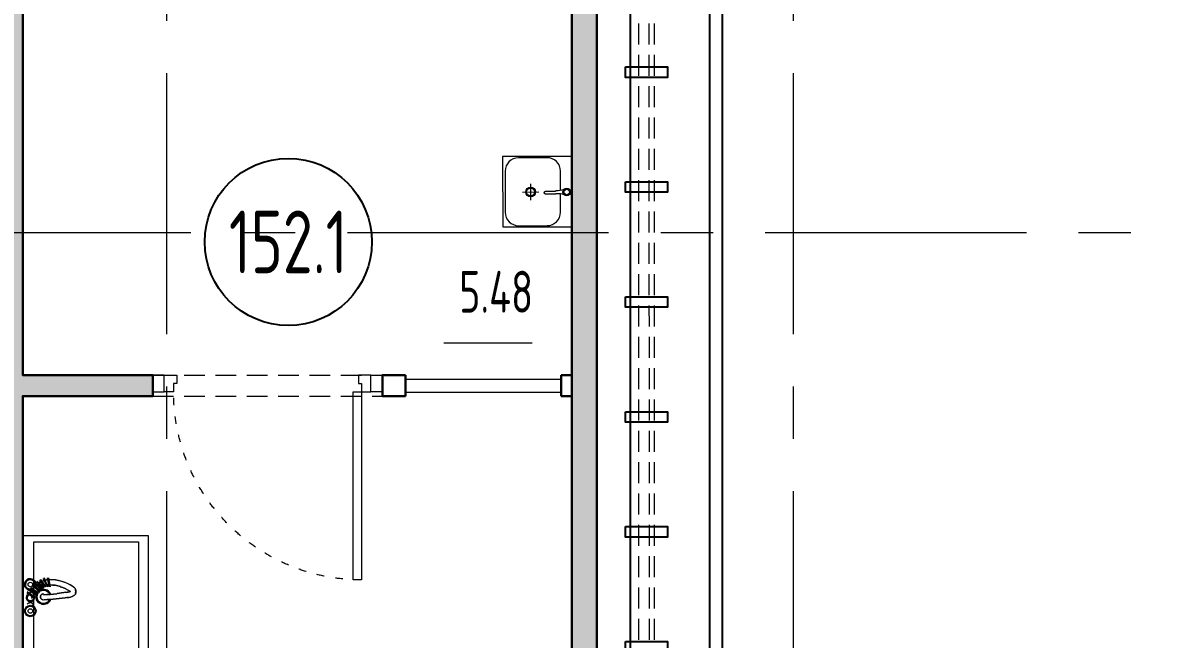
# Model space of a CAD drawing. Header units: millimetres. Extents: x -265044 to 366616, y 0 to 292181.
# Drawn here: x -203923 to -198500, y 113653 to 116605 of the extents above; entities that cross this region are included whole.
import ezdxf
from ezdxf import colors
from ezdxf.entities.mleader import LeaderData, LeaderLine
from ezdxf.enums import TextEntityAlignment as Align
from ezdxf.math import Vec2, Vec3

# ---------------------------------------------------------------- set-up
doc = ezdxf.new("R2010")
doc.units = ezdxf.units.MM
doc.header["$MEASUREMENT"] = 0
for name, pattern in [('ACAD_ISO03W100', [30, 12, -18]), ('ADSK_Штриховая_ш2 п1', [3, 2, -1]), ('CENTER', [2, 1.25, -0.25, 0.25, -0.25])]:
    doc.linetypes.add(name, pattern=pattern)
doc.layers.get('0').update_dxf_attribs({"color": 250, "lineweight": 9})
for name, color, linetype, lineweight in [('АР_Двери', 5, 'Continuous', 18), ('АР_Маркер экспликации', 239, 'Continuous', 13), ('АР_Номер помещения', 1, 'Continuous', 25), ('АР_Оси', 193, 'Continuous', 9), ('АР_Отметки', 250, 'Continuous', 15), ('АР_Перегородки газоблок', 165, 'Continuous', 30), ('АР_Перегородки газоблок_Штрих', 165, 'Continuous', 5), ('АР_Помещения_площадь', 19, 'Continuous', 9), ('АР_тонкая линия', 250, 'Continuous', 0), ('Оборудование пищеблок', 250, 'Continuous', 5), ('ТХ_пищеблок', 30, 'Continuous', 20)]:
    doc.layers.add(name, color=color, linetype=linetype, lineweight=lineweight)
doc.layers.add('ТХ_сантехника', color=253, linetype='Continuous')
doc.styles.add('ISOCPEUR', font='isocpeur.ttf', dxfattribs={"width": 0.7})
doc.styles.get("Standard").update_dxf_attribs({"font": 'isocpeur.ttf'})

# ---------------------------------------------------------------- blocks, each defined once
blk = doc.blocks.new('*U292')
at = {"layer": 'АР_Номер помещения', "color": 8}
blk.add_circle((-3842.8, -2609.1), 400, dxfattribs=at)
at = {"layer": 'АР_Помещения_площадь', "color": 8}
blk.add_line((-2675.5, -3094.3), (-3097.8, -3094.3), dxfattribs=at)
at = {"color": 8, "style": 'ISOCPEUR', "width": 0.7, "flags": 1}
blk.add_attdef('КАТЕГОРИЯ', (-499.2, -2092.2), '', height=250, dxfattribs=at)
at = {"layer": 'АР_Номер помещения', "color": 8, "style": 'ISOCPEUR', "width": 0.7}
blk.add_attdef('НОМЕР_ПОМЕЩЕНИЯ', text='', height=300, dxfattribs=at).set_placement((-3842.8, -2609.1), align=Align.MIDDLE_CENTER)
at = {"layer": 'АР_Помещения_площадь', "color": 8, "lineweight": 30, "width": 0.7, "flags": 104}
blk.add_attdef('ИМЯ_ПОМЕЩЕНИЯ', text='', height=100, dxfattribs=at).set_placement((157.6, 1217.1), align=Align.MIDDLE_CENTER)
at = {"layer": 'АР_Помещения_площадь', "color": 8, "style": 'ISOCPEUR', "width": 0.7}
blk.add_attdef('ПЛОЩАДЬ_ПОМЕЩЕНИЯ', text='', height=200, dxfattribs=at).set_placement((-2670.6, -2847.8), align=Align.MIDDLE_RIGHT)
blk = doc.blocks.new('раковина столовая 2')
at = {"color": 8}
for points in [[(970111.9, -22806.1), (970111.9, -17235.9), (969511.9, -17235.9), (969511.9, -22806.1)], [(969571.9, -22746.1), (969571.9, -17314), (969951.9, -17314), (969951.9, -22746.1)], [(969974.7, -17564), (969774.7, -17564), (969774.7, -17614), (969974.7, -17614)], [(969974.7, -18114), (969774.7, -18114), (969774.7, -18164), (969974.7, -18164)], [(969974.7, -18664), (969774.7, -18664), (969774.7, -18714), (969974.7, -18714)], [(969974.7, -19214), (969774.7, -19214), (969774.7, -19264), (969974.7, -19264)], [(969974.7, -19764), (969774.7, -19764), (969774.7, -19814), (969974.7, -19814)], [(969974.7, -20314), (969774.7, -20314), (969774.7, -20364), (969974.7, -20364)], [(969974.7, -20864), (969774.7, -20864), (969774.7, -20914), (969974.7, -20914)], [(969974.7, -21414), (969774.7, -21414), (969774.7, -21464), (969974.7, -21464)], [(969974.7, -21964), (969774.7, -21964), (969774.7, -22014), (969974.7, -22014)], [(969974.7, -22514), (969774.7, -22514), (969774.7, -22564), (969974.7, -22564)]]:
    blk.add_lwpolyline(points, close=True, dxfattribs=at)
blk = doc.blocks.new('*U1234')
at = {"color": 8}
for points in [[(0, 0), (0, -80), (55, -80), (55, 0), (0, 0)], [(55, -80), (55, 0), (115, 0), (115, -40), (100, -40), (100, -80), (55, -80)], [(1045, -80), (1045, 0), (985, 0), (985, -40), (1000, -40), (1000, -80), (1045, -80)], [(1100, 0), (1100, -80), (1045, -80), (1045, 0), (1100, 0)]]:
    blk.add_lwpolyline(points, dxfattribs=at)
blk.add_lwpolyline([(100, -80), (100, -980), (140, -980), (140, -80)], close=True, dxfattribs=at)
at = {"color": 8, "linetype": 'ACAD_ISO03W100', "ltscale": 3}
blk.add_arc((100, -80), 900, 270, 0, dxfattribs=at)
blk = doc.blocks.new('A$C8adc73d5')
at = {"layer": 'Оборудование пищеблок', "color": 8}
for points in [[(1750, 0), (0, 0), (0, 600), (1750, 600)], [(570.1, 51.5), (40.1, 51.5), (40.1, 551.5), (570.1, 551.5)], [(1148.2, 46.9), (618.2, 46.9), (618.2, 546.9), (1148.2, 546.9)], [(1719.4, 46.3), (1189.4, 46.3), (1189.4, 546.3), (1719.4, 546.3)]]:
    blk.add_lwpolyline(points, close=True, dxfattribs=at)
blk = doc.blocks.new('_DotSmall')
at = {"color": 8, "linetype": 'ByBlock', "const_width": 0.5}
blk.add_lwpolyline([(-0.0625, 0, 1), (0.0625, 0, 1)], format="xyb", close=True, dxfattribs=at)

msp = doc.modelspace()

# ---------------------------------------------------------------- hatches: boundary and pattern name
at = {"layer": 'АР_Перегородки газоблок_Штрих', "ltscale": 100}
h = msp.add_hatch(dxfattribs=at)
h.set_pattern_fill('AR-CONC', color=8, scale=30)
h.set_pattern_definition([(50, (0, 0), (215.17805, -18.82564), [22.5, -247.5]), (355, (0, 0), (-41.6254, 225.65764), [18, -198]), (100.45144, (17.93, -1.57), (173.55265, 206.832), [19.12206, -210.34263]), (46.1842, (0, 60), (320.1724, -49.65578), [33.75, -371.25]), (96.63564, (26.68, 55.86), (280.3986, 292.2356), [28.6831, -315.51413]), (351.18416, (0, 60), (280.3986, 292.2356), [27, -297]), (21, (30, 45), (179.07212, -120.78567), [22.5, -247.5]), (326, (30, 45), (72.9946, 217.54501), [18, -198]), (71.45144, (44.92, 34.93), (252.06671, 96.75935), [19.12206, -210.34263]), (37.5, (0, 0), (3.647957, 99.868156), [0, -195.6, 0, -201, 0, -198.75]), (7.5, (0, 0), (78.92086, 118.323514), [0, -114.6, 0, -191.1, 0, -75.75]), (327.5, (-66.9, 0), (160.14673, -6.766462), [0, -75, 0, -234, 0, -310.5]), (317.5, (-96.9, 0), (174.95585, 30.031495), [0, -97.5, 0, -155.4, 0, -220.5])])
h.paths.add_polyline_path([(-201173.8, 118370.9), (-201173.6, 118400.7), (-200433.9, 118400.7), (-200433.9, 118520.7), (-201293.4, 118520.6), (-201293.4, 115964.6), (-201293.3, 115964.6), (-201292.7, 115627.6), (-201293.4, 115627.6), (-201293.4, 115600.7), (-201173.8, 115600.7)])
h.paths.add_polyline_path([(-201173.8, 115600.7), (-201293.4, 115600.7), (-201293.4, 115007.2), (-201293.4, 112600.7), (-201173.4, 112600.7), (-201173.4, 112680.7), (-200433.9, 112680.7), (-200433.9, 112800.7), (-200573.8, 112800.7), (-200573.8, 112800.7), (-201173.8, 112800.7)])
h.paths.add_polyline_path([(-200433.9, 112520.7), (-201173.4, 112520.7), (-201173.4, 112600.7), (-201293.4, 112600.7), (-201293.4, 110702.5), (-201173.4, 110702.5), (-201173.4, 112400.7), (-200433.9, 112400.7), (-200433.9, 112400.7)])
h = msp.add_hatch(dxfattribs=at)
h.set_pattern_fill('AR-CONC', color=8, scale=30)
h.set_pattern_definition([(50, (0.09, 1576.72), (215.17805, -18.82564), [22.5, -247.5]), (355, (0.09, 1576.72), (-41.6254, 225.65764), [18, -198]), (100.45144, (18.02, 1575.15), (173.55265, 206.832), [19.12206, -210.34263]), (46.1842, (0.09, 1636.72), (320.1724, -49.65578), [33.75, -371.25]), (96.63564, (26.77, 1632.6), (280.3986, 292.2356), [28.6831, -315.51413]), (351.18416, (0.09, 1636.72), (280.3986, 292.2356), [27, -297]), (21, (30.1, 1621.72), (179.07212, -120.78567), [22.5, -247.5]), (326, (30.1, 1621.72), (72.9946, 217.54501), [18, -198]), (71.45144, (45.02, 1611.66), (252.06671, 96.75935), [19.12206, -210.34263]), (37.5, (0.09, 1576.72), (3.647957, 99.868156), [0, -195.6, 0, -201, 0, -198.75]), (7.5, (0.09, 1576.72), (78.92086, 118.323514), [0, -114.6, 0, -191.1, 0, -75.75]), (327.5, (-66.81, 1576.72), (160.14673, -6.766462), [0, -75, 0, -234, 0, -310.5]), (317.5, (-96.8, 1576.72), (174.95585, 30.031495), [0, -97.5, 0, -155.4, 0, -220.5])])
h.paths.add_polyline_path([(-201293.3, 117094.4), (-201947.8, 117094.3), (-201947.8, 116994.3), (-201293.3, 116994.4)])
h.paths.add_polyline_path([(-203077.8, 117094.3), (-204022.7, 117094.3), (-204022.7, 114793.8), (-205930.8, 114793.8), (-205930.8, 114693.8), (-204022.7, 114693.8), (-204022.7, 112500.4), (-206033.9, 112500.7), (-206033.9, 112400.7), (-203922.6, 112400.4), (-203922.7, 114817.8), (-203300.3, 114817.8), (-203300.3, 114917.8), (-203922.6, 114917.8), (-203922.6, 116994.3), (-203077.8, 116994.3)])

# ---------------------------------------------------------------- linework, layer by layer
at = {"layer": 'АР_Оси', "color": 8, "linetype": 'CENTER', "ltscale": 1000}
for p, q in [((-203233.9, 134363.2), (-203233.8, 80207.5)), ((-200233.9, 134363.2), (-200233.9, 78630.8)), ((-224367.6, 115600.7), (-141189.2, 115600.7))]:
    msp.add_line(p, q, dxfattribs=at)
at = {"layer": 'АР_Перегородки газоблок', "color": 8, "lineweight": 13, "ltscale": 100}
for p, q in [((-202091.9, 114897.8, 0), (-201341.9, 114897.8, 0)), ((-201344.2, 114835.3, 0), (-202091.9, 114835.3, 0))]:
    msp.add_line(p, q, dxfattribs=at)
at = {"layer": 'АР_Перегородки газоблок', "color": 8, "ltscale": 100}
for points in [[(-201293.4, 115007.2), (-201293.4, 118520.6), (-200433.9, 118520.7)], [(-201173.6, 112800.7), (-201173.6, 118400.7)], [(-201293.4, 109734.7), (-201293.4, 115007.2)]]:
    msp.add_lwpolyline(points, dxfattribs=at)
at = {"layer": 'АР_Перегородки газоблок', "color": 8, "ltscale": 100, "elevation": 0}
for points in [[(-203922.7, 116994.3), (-203922.7, 114917.8), (-203300.3, 114917.8), (-203300.3, 114817.8)], [(-202090.8, 114917.8), (-202200.3, 114917.8), (-202200.3, 114817.8)], [(-202090.8, 114917.8), (-202090.8, 114817.8)], [(-201344.2, 114917.8), (-201344.2, 114817.8)], [(-201344.2, 114917.8), (-201293.4, 114917.8)], [(-203922.7, 112400.4), (-203922.7, 114817.8), (-203300.3, 114817.8)], [(-202200.3, 114817.8), (-202090.8, 114817.8)], [(-201344.2, 114817.8), (-201293.4, 114817.8)]]:
    msp.add_lwpolyline(points, dxfattribs=at)
at = {"layer": 'АР_тонкая линия', "color": 8, "linetype": 'ADSK_Штриховая_ш2 п1', "ltscale": 50}
for p, q in [((-203300.4, 114917.8, 0), (-202170.3, 114917.6, 0)), ((-203300.3, 114817.8, 0), (-202170.3, 114817.4, 0))]:
    msp.add_line(p, q, dxfattribs=at)
for points in [[(-200974.4, 118400.7), (-200974.2, 112800.7)], [(-200924.4, 118400.7), (-200924.2, 112800.7)], [(-200899.4, 118400.7), (-200899.2, 112800.7)]]:
    msp.add_lwpolyline(points, dxfattribs=at)
at = {"layer": 'ТХ_пищеблок', "color": 8}
for p, q in [((-201293.3, 115964.6), (-201625.3, 115964)), ((-201625.3, 115964), (-201624.7, 115627)), ((-201412.3, 115958.4), (-201549.3, 115958.2)), ((-201292.7, 115627.6), (-201293.3, 115964.6)), ((-201613.2, 115894.1), (-201612.9, 115697.1)), ((-201348, 115801.9), (-201348.2, 115894.5)), ((-201491.2, 115832.9), (-201491, 115754.6)), ((-201529.9, 115794.1), (-201451.6, 115794.4)), ((-201425.8, 115791.6), (-201425.6, 115792.4)), ((-201425.8, 115790.7), (-201425.8, 115791.6)), ((-201425.7, 115789.9), (-201425.8, 115790.7)), ((-201425.5, 115789), (-201425.7, 115789.9)), ((-201425.6, 115792.4), (-201425.3, 115793.2)), ((-201425.6, 115790.7), (-201425.5, 115791.8)), ((-201425.6, 115790.7), (-201425.5, 115791.8)), ((-201425.5, 115789.6), (-201425.6, 115790.7)), ((-201425.5, 115789.6), (-201425.6, 115790.7)), ((-201425.5, 115791.8), (-201425.3, 115792.9)), ((-201425.5, 115791.8), (-201425.3, 115792.9)), ((-201425.2, 115788.5), (-201425.5, 115789.6)), ((-201425.2, 115788.5), (-201425.5, 115789.6)), ((-201425.2, 115788.3), (-201425.5, 115789)), ((-201425.3, 115793.3), (-201424.9, 115794.3)), ((-201425.3, 115793.3), (-201424.9, 115794.3)), ((-201425.3, 115793.2), (-201425, 115793.7)), ((-201424.7, 115787.9), (-201425.2, 115788.9)), ((-201424.7, 115787.9), (-201425.2, 115788.9)), ((-201424.8, 115787.7), (-201425.2, 115788.3)), ((-201424.9, 115794.3), (-201424.4, 115795.3)), ((-201424.9, 115794.3), (-201424.4, 115795.3)), ((-201424.1, 115787), (-201424.7, 115787.9)), ((-201424.1, 115787), (-201424.7, 115787.9)), ((-201424.4, 115795.3), (-201423.7, 115796.1)), ((-201424.4, 115795.3), (-201423.7, 115796.1)), ((-201423.4, 115786.2), (-201424.1, 115787)), ((-201423.4, 115786.2), (-201424.1, 115787)), ((-201423.7, 115796.1), (-201422.8, 115796.8)), ((-201422.5, 115785.6), (-201423.4, 115786.2)), ((-201422.8, 115796.8), (-201421.9, 115797.3)), ((-201422.8, 115796.8), (-201421.9, 115797.3)), ((-201421.6, 115785.1), (-201422.5, 115785.6)), ((-201421.9, 115797.3), (-201421, 115797.6)), ((-201421.9, 115797.3), (-201421, 115797.6)), ((-201420.6, 115784.9), (-201421.6, 115785.1)), ((-201420.6, 115784.9), (-201421.6, 115785.1)), ((-201421, 115797.6), (-201371.6, 115799.1)), ((-201420.6, 115784.9), (-201370.2, 115786.3)), ((-201420.6, 115784.9), (-201370.2, 115786.3)), ((-201371.7, 115799.1), (-201371.6, 115799.1)), ((-201371.6, 115799.1), (-201370.6, 115799.2)), ((-201371.6, 115799.1), (-201370.6, 115799.2)), ((-201359.3, 115800.5), (-201370.6, 115799.2)), ((-201358.8, 115785.8), (-201370.2, 115786.3)), ((-201348.9, 115801.8), (-201359.3, 115800.5)), ((-201347.8, 115784.8), (-201358.8, 115785.8)), ((-201341.1, 115803.1), (-201349, 115801.8)), ((-201347.9, 115697.5), (-201348, 115784.8)), ((-201339.9, 115783.9), (-201347.9, 115784.8)), ((-201335.2, 115804.6), (-201341.1, 115803.1)), ((-201333.9, 115782.8), (-201339.9, 115783.9)), ((-201332, 115806.1), (-201335.3, 115804.6)), ((-201332, 115806.1), (-201335.3, 115804.6)), ((-201330.7, 115781.5), (-201334.1, 115782.8)), ((-201624.7, 115627), (-201292.7, 115627.6)), ((-201548.7, 115633.2), (-201411.7, 115633.4))]:
    msp.add_line(p, q, dxfattribs=at)
at = {"layer": 'ТХ_пищеблок', "color": 8, "lineweight": 0}
for points in [[(-203858.7, 113914.7, 3.349514), (-203876.3, 113890.2, -3.349514)], [(-203863.1, 113918.4, 2.5734), (-203881.6, 113893, -2.5734)], [(-203818, 113935.6, 0.038822), (-203831.2, 113930.8, -0.038822)], [(-203798.6, 113938.9, 0.043708), (-203814.3, 113936.6, -0.043708)], [(-203878, 113892.1, 0.006878), (-203883.8, 113884.4, -0.006878)], [(-203877, 113894.5, 0.111571), (-203868.7, 113900.5, -0.111571)], [(-203869.7, 113902.6, 0.006867), (-203875.7, 113895.1, -0.006867)], [(-203866.4, 113903.6, 0.121122), (-203863, 113914.1, -0.121122)], [(-203857.1, 113909.8, 0.020071), (-203864.2, 113902.6, -0.020071)], [(-203846.2, 113918.9, 0.021049), (-203854.3, 113912.3, -0.021049)], [(-203843.4, 113886, 0.071236), (-203850.8, 113879, -0.071236)], [(-203840.4, 113882.9, 0.075801), (-203847.5, 113876.5, -0.075801)], [(-203834.7, 113929.1, 0.030446), (-203844.1, 113923.5, -0.030446)], [(-203790.5, 113872.6, 0.423103), (-203839.7, 113888.3, -0.423103)], [(-203794.7, 113871.4, 0.413779), (-203837.5, 113884.7, -0.413779)], [(-203742.2, 113906.2, 0.073497), (-203792.9, 113913.7, -0.073497)], [(-203757.5, 113873.4, 0.021688), (-203715.8, 113879.1, -0.021688)], [(-203697.6, 113883.7, 0.086562), (-203743.2, 113904.6, -0.086562)], [(-203714.9, 113877.3, 0.048642), (-203693.9, 113883, -0.048642)], [(-203670.8, 113872.6, 0.263202), (-203670.7, 113891.3, -0.263202)], [(-203893, 113870.2, 1.879148), (-203867.2, 113851.9, -1.879148)], [(-203895, 113869.2, 1.639573), (-203867.3, 113849.7, -1.639573)], [(-203870.9, 113821.4, 0.502962), (-203901.5, 113821.4, -0.502962)], [(-203858.2, 113862.6, 0.921844), (-203788.7, 113845, -0.921844)], [(-203853.1, 113875.8, 0.071497), (-203857.3, 113866.4, -0.071497)], [(-203849.6, 113873.5, 1.108707), (-203793, 113845.6, -1.108707)], [(-203822.7, 113871.4, 1.000049), (-203822.7, 113841.8, -1.000049)], [(-203822.7, 113866.2, 0.008531), (-203759.1, 113871, -0.008531)], [(-203820.2, 113842.6, 0.030153), (-203705.8, 113854.5, -0.030153)], [(-203708.1, 113851.8, 0.076793), (-203679.4, 113861.5, -0.076793)], [(-203678.1, 113862.3, 0.128446), (-203668.1, 113871.9, -0.128446)]]:
    msp.add_lwpolyline(points, format="xyb", close=True, dxfattribs=at)
for points in [[(-203841.8, 113939.1), (-203841.8, 113939.1)], [(-203841.8, 113939.1), (-203841.8, 113939.1)], [(-203820.6, 113943.3), (-203820.6, 113943.3)], [(-203820.6, 113943.3), (-203820.6, 113943.3)], [(-203799.5, 113947.6), (-203799.5, 113947.6)], [(-203799.5, 113947.6), (-203799.5, 113947.6)], [(-203884.1, 113901), (-203884.1, 113901)], [(-203884.1, 113901), (-203884.1, 113901)], [(-203875.6, 113909.5), (-203875.6, 113909.5)], [(-203875.6, 113909.5), (-203875.6, 113909.5)], [(-203867.2, 113922.2), (-203867.2, 113922.2)], [(-203867.2, 113922.2), (-203867.2, 113922.2)], [(-203854.5, 113930.6), (-203854.5, 113930.6)], [(-203854.5, 113930.6), (-203854.5, 113930.6)], [(-203841.8, 113884.1), (-203841.8, 113884.1)], [(-203841.8, 113884.1), (-203841.8, 113884.1)], [(-203833.3, 113892.6), (-203833.3, 113892.6)], [(-203833.3, 113892.6), (-203833.3, 113892.6)], [(-203824.8, 113901), (-203824.8, 113901)], [(-203824.8, 113901), (-203824.8, 113901)], [(-203812.2, 113905.3), (-203812.2, 113905.3)], [(-203812.2, 113905.3), (-203812.2, 113905.3)], [(-203803.7, 113905.3), (-203803.7, 113905.3)], [(-203803.7, 113905.3), (-203803.7, 113905.3)], [(-203795.2, 113905.3), (-203795.2, 113905.3)], [(-203795.2, 113905.3), (-203795.2, 113905.3)], [(-203867.2, 113854.5), (-203867.2, 113854.5)], [(-203867.2, 113854.5), (-203867.2, 113854.5)], [(-203858.7, 113862.9), (-203858.7, 113862.9)], [(-203858.7, 113862.9), (-203858.7, 113862.9)], [(-203850.2, 113875.6), (-203850.2, 113875.6)], [(-203850.2, 113875.6), (-203850.2, 113875.6)]]:
    msp.add_lwpolyline(points, dxfattribs=at)
for points in [[(-203841.8, 113934.9), (-203816.4, 113905.3)], [(-203812.2, 113905.3), (-203837.5, 113939.1)], [(-203803.7, 113905.3), (-203820.6, 113947.6), (-203803.7, 113905.3), (-203824.8, 113943.3)], [(-203803.7, 113947.6), (-203795.2, 113905.3)], [(-203791, 113905.3), (-203799.5, 113947.6)], [(-203862.9, 113854.5), (-203901, 113879.9)], [(-203854.5, 113867.2), (-203892.5, 113892.6)], [(-203892.5, 113888.3), (-203858.7, 113862.9)], [(-203850.2, 113875.6), (-203884.1, 113901)], [(-203884.1, 113896.8), (-203850.2, 113871.4)], [(-203841.8, 113888.3), (-203875.6, 113913.7)], [(-203875.6, 113909.5), (-203841.8, 113884.1)], [(-203867.2, 113917.9), (-203833.3, 113892.6)], [(-203829.1, 113896.8), (-203862.9, 113922.2)], [(-203858.7, 113879.9), (-203862.9, 113871.4)], [(-203820.6, 113901), (-203854.5, 113930.6)], [(-203854.5, 113926.4), (-203824.8, 113896.8)], [(-203850.2, 113888.3), (-203854.5, 113884.1), (-203854.5, 113879.9), (-203854.5, 113884.1)], [(-203841.8, 113896.8), (-203841.8, 113892.6), (-203846, 113892.6), (-203841.8, 113892.6)], [(-203820.6, 113909.5), (-203824.8, 113909.5), (-203829.1, 113905.3), (-203833.3, 113901), (-203837.5, 113901), (-203833.3, 113901), (-203829.1, 113905.3), (-203824.8, 113909.5)], [(-203807.9, 113913.7), (-203812.2, 113913.7), (-203816.4, 113909.5), (-203812.2, 113913.7)], [(-203799.5, 113913.7), (-203803.7, 113913.7)], [(-203901, 113875.6), (-203867.2, 113850.2)], [(-203871.4, 113858.7), (-203879.8, 113850.2), (-203871.4, 113858.7), (-203867.2, 113867.2)], [(-203875.6, 113820.6), (-203867.2, 113807.9)]]:
    msp.add_lwpolyline(points, close=True, dxfattribs=at)
for points in [[(-203679.7, 113905.3, -0.098402), (-203669.4, 113893.5, 0.098402), (-203680.8, 113904.8, 0.153885), (-203796.7, 113939.1, -0.153885), (-203679.7, 113905.3)], [(-203898.9, 113861.7, -0.016359), (-203886, 113881.4, 0.016359), (-203898.6, 113860.4, 1.000109), (-203873.8, 113844.3, -1.000109), (-203898.9, 113861.7)]]:
    msp.add_lwpolyline(points, format="xyb", dxfattribs=at)
at = {"layer": 'ТХ_пищеблок', "color": 8}
for radius in [18.3, 13]:
    msp.add_circle((-201318, 115794.6), radius, dxfattribs=at)
at = {"layer": 'ТХ_пищеблок', "color": 8, "lineweight": 0}
for centre, radius in [((-203886.2, 113915.8), 10.6), ((-203886.2, 113915.8), 10.6), ((-203886.2, 113788.9), 27.5), ((-203886.2, 113788.9), 27.5), ((-203886.2, 113788.9), 23.3), ((-203886.2, 113788.9), 23.3), ((-203886.2, 113788.9), 10.6), ((-203886.2, 113788.9), 10.6)]:
    msp.add_circle(centre, radius, dxfattribs=at)
at = {"layer": 'ТХ_пищеблок', "color": 8}
for centre, start, end in [((-201549.2, 115894.2), 90.1009, 180.1009), ((-201412.2, 115894.4), 0.1009, 90.1009), ((-201548.9, 115697.2), 180.1009, 270.1009), ((-201411.9, 115697.4), 270.1009, 0.1009)]:
    msp.add_arc(centre, 64, start, end, dxfattribs=at)
for major_axis in [(16.4, 16.5), (13.4, 13.5)]:
    msp.add_ellipse((-201491.1, 115794.3), major_axis=major_axis, ratio=1, start_param=4.712389, end_param=10.995574, dxfattribs=at)

# ---------------------------------------------------------------- block references
at = {"layer": 'АР_Двери', "color": 8, "xscale": -1}
msp.add_blockref('*U1234', (-202200.3, 114917.8, 0), dxfattribs=at)
msp.add_blockref('*U1234', (-202200.3, 114917.8, 0), dxfattribs=at)
at = {"layer": 'АР_Маркер экспликации', "color": 8}
ref = msp.add_blockref('*U292', (-198808.5, 118164.5), dxfattribs=at)
ref.add_attrib('НОМЕР_ПОМЕЩЕНИЯ', '152.1', dxfattribs={"layer": 'АР_Номер помещения', "color": 8, "height": 300, "style": 'ISOCPEUR', "width": 0.7}).set_placement((-202651.3, 115555.5), align=Align.MIDDLE_CENTER)
ref.add_attrib('ПЛОЩАДЬ_ПОМЕЩЕНИЯ', '5.48', dxfattribs={"layer": 'АР_Помещения_площадь', "color": 8, "height": 200, "style": 'ISOCPEUR', "width": 0.7}).set_placement((-201479.1, 115316.8), align=Align.MIDDLE_RIGHT)
at = {"layer": 'Оборудование пищеблок', "color": 8, "rotation": 90}
msp.add_blockref('A$C8adc73d5', (-203322.7, 112400.7), dxfattribs=at)
at = {"layer": 'ТХ_сантехника', "color": 8, "xscale": -1}
msp.add_blockref('раковина столовая 2', (768938.2, 135606.8), dxfattribs=at)

# ---------------------------------------------------------------- leaders
at = {"layer": 'АР_Отметки', "color": 8}
ml = msp.add_multileader_mtext('Standard', dxfattribs=at)
ml.set_content('%%P0,000', color=8, style='ISOCPEUR')
ml.set_leader_properties(color=8, linetype='Continuous', lineweight=-1)
ml.set_arrow_properties(name='DOTSMALL')
ml.build(insert=Vec2(0, 0))
ml.multileader.update_dxf_attribs({"has_text_frame": 1, "text_left_attachment_type": 4, "text_right_attachment_type": 4, "dogleg_length": 100, "arrow_head_size": 180})
ctx = ml.context
ctx.base_point, ctx.char_height, ctx.arrow_head_size, ctx.landing_gap_size, ctx.plane_origin = Vec3(-202684.2, 121780.9, -0.2), 250, 180, 50, Vec3(-205755.3, 120191.3, -0.2)
ctx.left_attachment, ctx.right_attachment = 4, 4
notes = []
notes.append((ctx, [(0, (0, 0, 0), (0, 0), (1, 0), 1, [])]))
ctx.mtext.insert, ctx.mtext.width, ctx.mtext.line_spacing_style, ctx.mtext.flow_direction = Vec3(-202634.2, 122114.2, -0.2), 852.697, 2, 5
for ctx, leaders in notes:
    for number, flags, end, landing, length, lines in leaders:
        leader = LeaderData()
        leader.index, (leader.has_last_leader_line, leader.has_dogleg_vector, leader.attachment_direction) = number, flags
        leader.last_leader_point, leader.dogleg_vector, leader.dogleg_length = Vec3(end), Vec3(landing), length
        for number, points, colour, breaks in lines:
            line = LeaderLine()
            line.index, line.vertices, line.color, line.breaks = number, Vec3.list(points), colors.encode_raw_color(colour), breaks
            leader.lines.append(line)
        ctx.leaders.append(leader)

doc.saveas('drawing.dxf')
